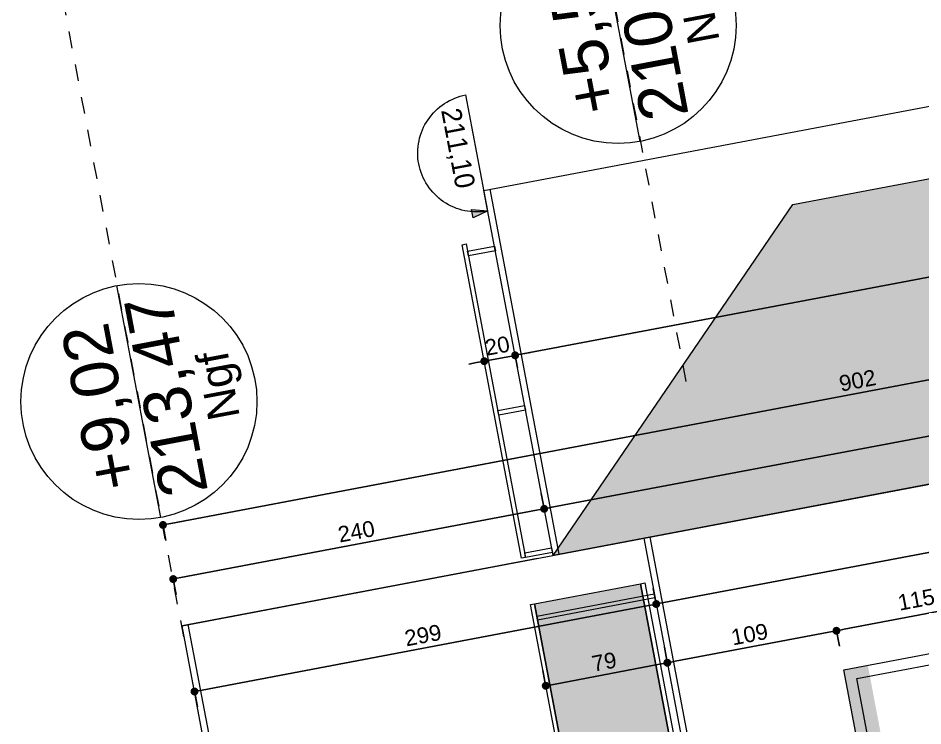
# Model space of a CAD drawing. Header units: centimetres. Extents: x 56941 to 84569, y -27946 to -11680.
# Drawn here: x 56973 to 57548, y -21942 to -21492 of the extents above; entities that cross this region are included whole.
import ezdxf

# ---------------------------------------------------------------- set-up
doc = ezdxf.new("R2010")
doc.units = ezdxf.units.CM
doc.header["$LTSCALE"] = 50.8
doc.header["$PDMODE"] = 1
doc.header["$PDSIZE"] = -2
doc.linetypes.add('Style de ligne -1', pattern=[0.41664, 0.20828, -0.20836])
doc.layers.get('0').update_dxf_attribs({"lineweight": 18})
for name, color, linetype, lineweight in [('0-PROJET-COTATIONS', 7, 'Continuous', 13), ('0-PROJET-DESSINS CRÉES', 7, 'Continuous', 9), ('0-PROJET-Garde corps', 7, 'Continuous', 5), ('0-PROJET-NGF', 7, 'Continuous', 5)]:
    doc.layers.add(name, color=color, linetype=linetype, lineweight=lineweight)
doc.styles.add('Arial', font='Arial')
doc.styles.add('Futura Std Book', font='Futura Std Book')
doc.styles.add('Helvetica', font='Helvetica')
doc.dimstyles.new('IS', dxfattribs={"dimtxt": 10.08724, "dimasz": 5.007446, "dimexe": 2, "dimexo": 10, "dimgap": 3, "dimtad": 1, "dimdec": 1, "dimtxsty": 'Helvetica', "dimblk": 'DOT', "dimblk1": 'DOT', "dimblk2": 'DOT', "dimcen": 0, "dimdle": 10, "dimazin": 0, "dimtfac": 0.8, "dimtdec": 1, "dimtix": 1, "dimtmove": 0, "dimatfit": 0, "dimldrblk": 'VW_FILLEDARROW-1', "dimfxl": 0, "dimfrac": 2, "dimtolj": 1, "dimarcsym": 0})

# ---------------------------------------------------------------- blocks, each defined once
blk = doc.blocks.new('FENETRE TYPE')
at = {"layer": '0-PROJET-DESSINS CRÉES', "color": 7, "linetype": 'Style de ligne -1', "lineweight": 5}
for p, q in [((8.95, -7), (59.23, -57.3)), ((59.23, -57.3), (113.45, -7)), ((59.23, -57.3), (9.82, -108.87)), ((113.45, -108), (59.23, -57.3))]:
    blk.add_line(p, q, dxfattribs=at)
at = {"layer": '0-PROJET-DESSINS CRÉES', "color": 7, "linetype": 'Continuous', "lineweight": 13}
for p, q in [((55.2, -104), (55.2, -11)), ((59.23, -6.8), (59.23, -107.8)), ((63.35, -104), (63.35, -11)), ((113.45, -108), (113.45, -7)), ((120.45, -7), (120.45, -108))]:
    blk.add_line(p, q, dxfattribs=at)
at = {"layer": '0-PROJET-DESSINS CRÉES', "color": 7, "linetype": 'Continuous', "lineweight": 13, "flags": 128}
blk.add_lwpolyline([(-1.98, 0), (188.02, 0), (188.02, -115), (-1.98, -115)], close=True, dxfattribs=at)
for points in [[(113.45, -108), (5.02, -108), (5.02, -7), (113.45, -7)], [(55.2, -104), (9.02, -104), (9.02, -11), (55.2, -11)], [(63.35, -11), (109.45, -11), (109.45, -104), (63.35, -104)], [(120.45, -7), (181.02, -7), (181.02, -108), (120.45, -108)]]:
    blk.add_lwpolyline(points, dxfattribs=at)
blk = doc.blocks.new('Groupe-34-1')
at = {"layer": '0-PROJET-DESSINS CRÉES', "linetype": 'Continuous', "lineweight": 0}
blk.add_hatch(color=254, dxfattribs=at).paths.add_polyline_path([(18552.02, -43938.5), (18605.87, -44222.86), (18538.4, -44235.64), (18484.55, -43951.28)])
at = {"layer": '0-PROJET-DESSINS CRÉES', "color": 7, "linetype": 'Continuous', "lineweight": 13}
for p, q in [((18503.53, -44051.52), (18571, -44038.74)), ((18520.87, -44143.06), (18588.34, -44130.29))]:
    blk.add_line(p, q, dxfattribs=at)
at = {"layer": '0-PROJET-DESSINS CRÉES', "color": 7, "linetype": 'Continuous', "lineweight": 13, "flags": 128}
for points in [[(18552.02, -43938.5), (18605.87, -44222.86), (18538.4, -44235.64), (18484.55, -43951.28)], [(18554.63, -43938.01), (18608.48, -44222.37), (18605.87, -44222.86), (18552.02, -43938.5)], [(18484.55, -43951.28), (18538.4, -44235.64), (18535.8, -44236.13), (18481.95, -43951.77)]]:
    blk.add_lwpolyline(points, close=True, dxfattribs=at)
at = {"layer": '0-PROJET-DESSINS CRÉES', "color": 8, "linetype": 'Continuous', "lineweight": 5, "flags": 128}
for points in [[(18560.69, -43945), (18561.15, -43947.46), (18486.5, -43961.6), (18486.04, -43959.14)], [(18577.95, -44036.15), (18578.41, -44038.61), (18503.77, -44052.74), (18503.3, -44050.29)], [(18595.29, -44127.7), (18595.75, -44130.16), (18521.1, -44144.29), (18520.64, -44141.84)], [(18612.59, -44219.05), (18613.05, -44221.5), (18538.4, -44235.64), (18537.94, -44233.18)]]:
    blk.add_lwpolyline(points, close=True, dxfattribs=at)
blk = doc.blocks.new('_DOT')
at = {"color": 0, "linetype": 'ByBlock', "lineweight": -2}
blk.add_line((-0.5, 0), (-1, 0), dxfattribs=at)
at = {"color": 0, "linetype": 'ByBlock', "const_width": 0.5}
blk.add_lwpolyline([(-0.25, 0, 1), (0.25, 0, 1)], format="xyb", close=True, dxfattribs=at)
blk = doc.blocks.new('*D85')
at = {"layer": '0-PROJET-COTATIONS', "color": 0, "linetype": 'Continuous', "lineweight": -2}
for p, q in [((57305.8, -21794.12), (57308.04, -21805.91)), ((57302.74, -21804.88), (57076.78, -21847.67)), ((57073.72, -21858.43), (57071.48, -21846.64))]:
    blk.add_line(p, q, dxfattribs=at)
at = {"layer": 'Defpoints', "color": 0}
for p in [(57261.65, -21560.99), (57071.86, -21848.6), (57085.39, -21920.06)]:
    blk.add_point(p, dxfattribs=at)
at = {"layer": '0-PROJET-COTATIONS', "color": 0, "lineweight": -2, "xscale": 5.007446289062499, "yscale": 5.007446289062499, "zscale": 5.007446289062499}
for p, rotation in [((57307.66, -21803.94), 10.72359474389072), ((57071.86, -21848.6), 190.7235947438907)]:
    blk.add_blockref('_DOT', p, dxfattribs=dict(at, rotation=rotation))
at = {"layer": '0-PROJET-COTATIONS', "color": 0, "lineweight": 5, "insert": (57188.26, -21818.37), "char_height": 10.087, "attachment_point": 5, "rotation": 10.72359, "style": 'Helvetica'}
blk.add_mtext('\\A1;240', dxfattribs=at)
blk = doc.blocks.new('VW_FILLEDARROW-1')
at = {"linetype": 'Continuous', "lineweight": 0}
blk.add_hatch(color=0, dxfattribs=at).paths.add_polyline_path([(-2, 0.54), (0, 0), (-2, -0.54)])
at = {"color": 0, "linetype": 'Continuous', "lineweight": 5, "flags": 128}
blk.add_lwpolyline([(-2, 0.54), (0, 0), (-2, -0.54)], close=True, dxfattribs=at)
blk = doc.blocks.new('*D86')
at = {"layer": '0-PROJET-COTATIONS', "color": 0, "linetype": 'Continuous', "lineweight": -2}
for p, q in [((57956.03, -21670.98), (57958.26, -21682.77)), ((57952.97, -21681.74), (57312.58, -21803.01)), ((57305.8, -21794.12), (57308.04, -21805.91))]:
    blk.add_line(p, q, dxfattribs=at)
at = {"layer": 'Defpoints', "color": 0}
for p in [(57911.88, -21437.85), (57261.65, -21560.99), (57307.66, -21803.94)]:
    blk.add_point(p, dxfattribs=at)
at = {"layer": '0-PROJET-COTATIONS', "color": 0, "lineweight": -2, "xscale": 5.007446289062499, "yscale": 5.007446289062499, "zscale": 5.007446289062499}
for p, rotation in [((57957.89, -21680.81), 10.72359474389038), ((57307.66, -21803.94), 190.7235947438903)]:
    blk.add_blockref('_DOT', p, dxfattribs=dict(at, rotation=rotation))
at = {"layer": '0-PROJET-COTATIONS', "color": 0, "lineweight": 5, "insert": (57637.57, -21731.3), "char_height": 10.087, "attachment_point": 5, "rotation": 10.72359, "style": 'Helvetica'}
blk.add_mtext('\\A1;662', dxfattribs=at)
blk = doc.blocks.new('*D87')
at = {"layer": '0-PROJET-COTATIONS', "color": 0, "linetype": 'Continuous', "lineweight": -2}
for p, q in [((57290.68, -21714.26), (57288.82, -21704.44)), ((57294.11, -21705.47), (57299.03, -21704.54)), ((57264.64, -21711.05), (57259.72, -21711.98)), ((57269.28, -21708.61), (57269.93, -21712.08)), ((57289.19, -21706.4), (57269.56, -21710.12))]:
    blk.add_line(p, q, dxfattribs=at)
at = {"layer": 'Defpoints', "color": 0}
for p in [(57267.42, -21698.79), (57269.56, -21710.12), (57292.54, -21724.09)]:
    blk.add_point(p, dxfattribs=at)
at = {"layer": '0-PROJET-COTATIONS', "color": 0, "lineweight": -2, "xscale": 5.007446289062499, "yscale": 5.007446289062499, "zscale": 5.007446289062499}
for p, rotation in [((57289.19, -21706.4), 190.7235947438878), ((57269.56, -21710.12), 10.7235947438878)]:
    blk.add_blockref('_DOT', p, dxfattribs=dict(at, rotation=rotation))
at = {"layer": '0-PROJET-COTATIONS', "color": 0, "lineweight": 5, "insert": (57277.88, -21700.36), "char_height": 10.087, "attachment_point": 5, "rotation": 10.72359, "style": 'Helvetica'}
blk.add_mtext('\\A1;20', dxfattribs=at)
blk = doc.blocks.new('*D88')
at = {"layer": '0-PROJET-COTATIONS', "color": 0, "linetype": 'Continuous', "lineweight": -2}
for p, q in [((57934.5, -21584.19), (57294.11, -21705.47)), ((57940.91, -21591.12), (57939.05, -21581.3)), ((57290.68, -21714.26), (57288.82, -21704.44))]:
    blk.add_line(p, q, dxfattribs=at)
at = {"layer": 'Defpoints', "color": 0}
for p in [(57942.77, -21600.95), (57289.19, -21706.4), (57292.54, -21724.09)]:
    blk.add_point(p, dxfattribs=at)
at = {"layer": '0-PROJET-COTATIONS', "color": 0, "lineweight": -2, "xscale": 5.007446289062499, "yscale": 5.007446289062499, "zscale": 5.007446289062499}
for p, rotation in [((57939.42, -21583.26), 10.72359474389018), ((57289.19, -21706.4), 190.7235947438902)]:
    blk.add_blockref('_DOT', p, dxfattribs=dict(at, rotation=rotation))
at = {"layer": '0-PROJET-COTATIONS', "color": 0, "lineweight": 5, "insert": (57612.81, -21636.93), "char_height": 10.087, "attachment_point": 5, "rotation": 10.72359, "style": 'Helvetica'}
blk.add_mtext('\\A1;662', dxfattribs=at)
blk = doc.blocks.new('*D89')
at = {"layer": '0-PROJET-COTATIONS', "color": 0, "linetype": 'Continuous', "lineweight": -2}
for p, q in [((57946.46, -21647.35), (57070.26, -21813.28)), ((57953.24, -21656.24), (57951.01, -21644.45)), ((57067.2, -21824.04), (57064.97, -21812.25))]:
    blk.add_line(p, q, dxfattribs=at)
at = {"layer": 'Defpoints', "color": 0}
for p in [(57963.5, -21710.45), (57065.34, -21814.21), (57077.47, -21878.24)]:
    blk.add_point(p, dxfattribs=at)
at = {"layer": '0-PROJET-COTATIONS', "color": 0, "lineweight": -2, "xscale": 5.007446289062499, "yscale": 5.007446289062499, "zscale": 5.007446289062499}
for p, rotation in [((57951.38, -21646.42), 10.72359474389021), ((57065.34, -21814.21), 190.7235947438902)]:
    blk.add_blockref('_DOT', p, dxfattribs=dict(at, rotation=rotation))
at = {"layer": '0-PROJET-COTATIONS', "color": 0, "lineweight": 5, "insert": (57506.86, -21722.41), "char_height": 10.087, "attachment_point": 5, "rotation": 10.72359, "style": 'Helvetica'}
blk.add_mtext('\\A1;902', dxfattribs=at)
blk = doc.blocks.new('*D90')
at = {"layer": '0-PROJET-COTATIONS', "color": 0, "linetype": 'Continuous', "lineweight": -2}
for p, q in [((57384.09, -21891.99), (57386.32, -21903.78)), ((57306.78, -21906.63), (57309.01, -21918.42)), ((57381.03, -21902.74), (57313.56, -21915.52))]:
    blk.add_line(p, q, dxfattribs=at)
at = {"layer": 'Defpoints', "color": 0}
for p in [(57374.97, -21843.84), (57301.38, -21878.13), (57308.64, -21916.45)]:
    blk.add_point(p, dxfattribs=at)
at = {"layer": '0-PROJET-COTATIONS', "color": 0, "lineweight": -2, "xscale": 5.007446289062499, "yscale": 5.007446289062499, "zscale": 5.007446289062499}
for p, rotation in [((57385.95, -21901.81), 10.72359474389121), ((57308.64, -21916.45), 190.7235947438912)]:
    blk.add_blockref('_DOT', p, dxfattribs=dict(at, rotation=rotation))
at = {"layer": '0-PROJET-COTATIONS', "color": 0, "lineweight": 5, "insert": (57345.8, -21901.23), "char_height": 10.087, "attachment_point": 5, "rotation": 10.72359, "style": 'Helvetica'}
blk.add_mtext('\\A1;79', dxfattribs=at)
blk = doc.blocks.new('*D91')
at = {"layer": '0-PROJET-COTATIONS', "color": 0, "linetype": 'Continuous', "lineweight": -2}
for p, q in [((57488.51, -21882.39), (57390.87, -21900.88)), ((57495.29, -21891.28), (57493.06, -21879.49)), ((57384.09, -21891.99), (57386.32, -21903.78))]:
    blk.add_line(p, q, dxfattribs=at)
at = {"layer": 'Defpoints', "color": 0}
for p in [(57374.97, -21843.84), (57385.95, -21901.81), (57498.14, -21906.31)]:
    blk.add_point(p, dxfattribs=at)
at = {"layer": '0-PROJET-COTATIONS', "color": 0, "lineweight": -2, "xscale": 5.007446289062499, "yscale": 5.007446289062499, "zscale": 5.007446289062499}
for p, rotation in [((57493.43, -21881.46), 10.72359474389103), ((57385.95, -21901.81), 190.723594743891)]:
    blk.add_blockref('_DOT', p, dxfattribs=dict(at, rotation=rotation))
at = {"layer": '0-PROJET-COTATIONS', "color": 0, "lineweight": 5, "insert": (57438.19, -21883.73), "char_height": 10.087, "attachment_point": 5, "rotation": 10.72359, "style": 'Helvetica'}
blk.add_mtext('\\A1;109', dxfattribs=at)
blk = doc.blocks.new('*D92')
at = {"layer": '0-PROJET-COTATIONS', "color": 0, "linetype": 'Continuous', "lineweight": -2}
for p, q in [((57608.28, -21869.88), (57606.05, -21858.09)), ((57601.5, -21860.99), (57498.35, -21880.52)), ((57495.29, -21891.28), (57493.06, -21879.49))]:
    blk.add_line(p, q, dxfattribs=at)
at = {"layer": 'Defpoints', "color": 0}
for p in [(57493.43, -21881.46), (57611.13, -21884.91), (57498.14, -21906.31)]:
    blk.add_point(p, dxfattribs=at)
at = {"layer": '0-PROJET-COTATIONS', "color": 0, "lineweight": -2, "xscale": 5.007446289062499, "yscale": 5.007446289062499, "zscale": 5.007446289062499}
for p, rotation in [((57606.42, -21860.06), 10.72359474389081), ((57493.43, -21881.46), 190.7235947438908)]:
    blk.add_blockref('_DOT', p, dxfattribs=dict(at, rotation=rotation))
at = {"layer": '0-PROJET-COTATIONS', "color": 0, "lineweight": 5, "insert": (57544.14, -21861.69), "char_height": 10.087, "attachment_point": 5, "rotation": 10.72359, "style": 'Helvetica'}
blk.add_mtext('\\A1;115', dxfattribs=at)
blk = doc.blocks.new('*D96')
at = {"layer": '0-PROJET-COTATIONS', "color": 0, "linetype": 'Continuous', "lineweight": -2}
for p, q in [((57377.01, -21854.65), (57379.25, -21866.44)), ((57373.96, -21865.41), (57090.31, -21919.12)), ((57087.25, -21929.88), (57085.76, -21922.02))]:
    blk.add_line(p, q, dxfattribs=at)
at = {"layer": 'Defpoints', "color": 0}
for p in [(57370.95, -21822.61), (57085.39, -21920.06), (57085.39, -21920.06)]:
    blk.add_point(p, dxfattribs=at)
at = {"layer": '0-PROJET-COTATIONS', "color": 0, "lineweight": -2, "xscale": 5.007446289062499, "yscale": 5.007446289062499, "zscale": 5.007446289062499}
for p, rotation in [((57378.88, -21864.48), 10.72359474389078), ((57085.39, -21920.06), 190.7235947438908)]:
    blk.add_blockref('_DOT', p, dxfattribs=dict(at, rotation=rotation))
at = {"layer": '0-PROJET-COTATIONS', "color": 0, "lineweight": 5, "insert": (57230.63, -21884.36), "char_height": 10.087, "attachment_point": 5, "rotation": 10.72359, "style": 'Helvetica'}
blk.add_mtext('\\A1;299', dxfattribs=at)
blk = doc.blocks.new('*D97')
at = {"layer": '0-PROJET-COTATIONS', "color": 0, "linetype": 'Continuous', "lineweight": -2}
for p, q in [((57969.56, -21742.43), (57971.79, -21754.22)), ((57966.5, -21753.19), (57383.8, -21863.54)), ((57377.01, -21854.65), (57379.25, -21866.44))]:
    blk.add_line(p, q, dxfattribs=at)
at = {"layer": 'Defpoints', "color": 0}
for p in [(57963.5, -21710.45), (57370.95, -21822.61), (57378.88, -21864.48)]:
    blk.add_point(p, dxfattribs=at)
at = {"layer": '0-PROJET-COTATIONS', "color": 0, "lineweight": -2, "xscale": 5.007446289062499, "yscale": 5.007446289062499, "zscale": 5.007446289062499}
for p, rotation in [((57971.42, -21752.26), 10.72359474389039), ((57378.88, -21864.48), 190.7235947438903)]:
    blk.add_blockref('_DOT', p, dxfattribs=dict(at, rotation=rotation))
at = {"layer": '0-PROJET-COTATIONS', "color": 0, "lineweight": 5, "insert": (57673.65, -21800.46), "char_height": 10.087, "attachment_point": 5, "rotation": 10.72359, "style": 'Helvetica'}
blk.add_mtext('\\A1;603', dxfattribs=at)
blk = doc.blocks.new('Groupe-83-1')
at = {"color": 7, "linetype": 'Continuous', "lineweight": 5}
blk.add_line((18247.12, -43896.43), (18219.21, -43749.05), dxfattribs=at)
blk.add_circle((18233.17, -43822.74), 75, dxfattribs=at)
at = {"color": 7, "attachment_point": 2, "rotation": 100.72359, "line_spacing_factor": 0.962448, "style": 'Arial'}
for s, insert, char_height in [('213,47', (18235.43, -43821.98), 30.207), ('+9,02', (18193.5, -43829.23), 30.207), ('Ngf', (18273.55, -43814.68), 20.138)]:
    blk.add_mtext(s, dxfattribs=dict(at, insert=insert, char_height=char_height))
blk = doc.blocks.new('Groupe-84-1')
at = {"color": 7, "linetype": 'Continuous', "lineweight": 5}
blk.add_line((18551.68, -43657.42), (18523.77, -43510.04), dxfattribs=at)
blk.add_circle((18537.72, -43583.73), 75, dxfattribs=at)
at = {"color": 7, "attachment_point": 2, "rotation": 100.72359, "line_spacing_factor": 0.962448, "style": 'Arial'}
for s, insert, char_height in [('210,03', (18540.97, -43582.78), 30.207), ('+5,58', (18498.33, -43590.17), 30.207), ('Ngf', (18578.51, -43575.59), 20.138)]:
    blk.add_mtext(s, dxfattribs=dict(at, insert=insert, char_height=char_height))
blk = doc.blocks.new('Groupe-87-1')
at = {"color": 1, "linetype": 'Style de ligne -1', "lineweight": 5}
for p, q in [((18581.06, -43810.07), (18494.32, -43352.08)), ((18261.69, -43972.33), (18156.35, -43416.08))]:
    blk.add_line(p, q, dxfattribs=at)
at = {"color": 7}
for name in ['Groupe-84-1', 'Groupe-83-1']:
    blk.add_blockref(name, (0, 0), dxfattribs=at)
blk = doc.blocks.new('Groupe-88-1')
at = {"layer": '0-PROJET-NGF', "linetype": 'Continuous', "lineweight": 0}
blk.add_hatch(color=7, dxfattribs=at).paths.add_polyline_path([(18444.59, -43700.68), (18454.9, -43701.58), (18445.52, -43705.96)])
at = {"layer": '0-PROJET-NGF', "color": 7, "lineweight": 5}
blk.add_line((18454.9, -43701.58), (18440.93, -43627.85), dxfattribs=at)
at = {"layer": '0-PROJET-NGF', "color": 7, "lineweight": 5, "flags": 128}
blk.add_lwpolyline([(18454.9, -43701.58), (18453.08, -43701.88), (18451.25, -43702.09), (18449.41, -43702.21), (18447.57, -43702.24), (18445.73, -43702.17), (18443.9, -43702.02), (18442.07, -43701.78), (18440.26, -43701.45), (18438.47, -43701.03), (18436.7, -43700.52), (18434.95, -43699.93), (18433.24, -43699.25), (18431.56, -43698.49), (18429.93, -43697.65), (18428.33, -43696.72), (18426.79, -43695.72), (18425.29, -43694.65), (18423.85, -43693.5), (18422.46, -43692.29), (18421.14, -43691.01), (18419.88, -43689.66), (18418.69, -43688.26), (18417.57, -43686.79), (18416.53, -43685.28), (18415.56, -43683.71), (18414.66, -43682.1), (18413.85, -43680.45), (18413.12, -43678.76), (18412.47, -43677.04), (18411.91, -43675.28), (18411.44, -43673.5), (18411.05, -43671.7), (18410.75, -43669.88), (18410.54, -43668.05), (18410.42, -43666.22), (18410.39, -43664.38), (18410.46, -43662.53), (18410.61, -43660.7), (18410.85, -43658.87), (18411.18, -43657.06), (18411.6, -43655.27), (18412.11, -43653.5), (18412.7, -43651.76), (18413.38, -43650.04), (18414.14, -43648.37), (18414.98, -43646.73), (18415.91, -43645.13), (18416.91, -43643.59), (18417.98, -43642.09), (18419.13, -43640.65), (18420.34, -43639.27), (18421.62, -43637.94), (18422.97, -43636.69), (18424.37, -43635.5), (18425.84, -43634.38), (18427.35, -43633.33), (18428.92, -43632.36), (18430.53, -43631.47), (18432.18, -43630.65), (18433.87, -43629.92), (18435.59, -43629.27), (18437.35, -43628.71), (18439.13, -43628.24), (18440.93, -43627.85)], dxfattribs=at)
at = {"layer": '0-PROJET-NGF', "color": 7, "linetype": 'Continuous', "lineweight": 5, "flags": 128}
blk.add_lwpolyline([(18444.59, -43700.68), (18454.9, -43701.58), (18445.52, -43705.96)], close=True, dxfattribs=at)
at = {"layer": '0-PROJET-NGF', "color": 178, "insert": (18437.56, -43635.21), "char_height": 12.586, "attachment_point": 1, "rotation": 280.7296, "line_spacing_factor": 0.962448, "style": 'Futura Std Book'}
blk.add_mtext('211,10', dxfattribs=at)

msp = doc.modelspace()

# ---------------------------------------------------------------- hatches: boundary and pattern name
at = {"layer": '0-PROJET-DESSINS CRÉES', "linetype": 'Continuous', "lineweight": 0}
for points in [[(57465.71, -21610.58), (57829.58, -21541.67), (58004.86, -21508.47), (58012.58, -21549.25), (57855.38, -21579.02), (57883.14, -21725.62), (57313.27, -21833.54)], [(57513.37, -21903.42), (57546.1, -22076.28), (57643.86, -22057.76), (57646.48, -22071.59), (57533.49, -22092.99), (57498.14, -21906.31)]]:
    msp.add_hatch(color=7, dxfattribs=at).paths.add_polyline_path(points)

# ---------------------------------------------------------------- linework, layer by layer
at = {"layer": '0-PROJET-DESSINS CRÉES', "color": 7, "linetype": 'Continuous', "lineweight": 13}
for p, q in [((57269.34, -21601.57), (57996.42, -21463.88)), ((57313.28, -21833.59), (57269.34, -21601.57)), ((57317.21, -21832.84), (57273.27, -21600.83)), ((57097.12, -21874.52), (57963.5, -21710.45)), ((57077.47, -21878.24), (57387.87, -21819.41)), ((57370.95, -21822.61), (57430.43, -22136.73)), ((57374.88, -21821.87), (57434.36, -22135.98)), ((57303.45, -21835.45), (57077.47, -21878.24)), ((57898.57, -26214.01), (57077.47, -21878.24)), ((57136.95, -22192.31), (57077.47, -21878.24))]:
    msp.add_line(p, q, dxfattribs=at)
at = {"layer": '0-PROJET-DESSINS CRÉES', "color": 7, "linetype": 'Continuous', "lineweight": 5}
msp.add_line((57902.5, -26213.27), (57081.4, -21877.5), dxfattribs=at)
at = {"layer": '0-PROJET-DESSINS CRÉES', "color": 7, "linetype": 'Continuous', "lineweight": 13, "flags": 128}
for points in [[(57465.71, -21610.58), (57829.58, -21541.67), (58004.86, -21508.47), (58012.58, -21549.25), (57855.38, -21579.02), (57883.14, -21725.62), (57313.27, -21833.54)], [(57293.28, -21835.36), (57255.54, -21636.1), (57258.15, -21635.61), (57295.88, -21834.86)]]:
    msp.add_lwpolyline(points, close=True, dxfattribs=at)
at = {"layer": '0-PROJET-DESSINS CRÉES', "color": 7, "linetype": 'Continuous', "flags": 128}
for points in [[(57276.06, -21636.94), (57276.62, -21639.89), (57259.57, -21643.12), (57259.01, -21640.17)], [(57295.25, -21738.29), (57295.81, -21741.24), (57278.77, -21744.47), (57278.21, -21741.52)], [(57312.37, -21828.69), (57312.93, -21831.64), (57295.88, -21834.86), (57295.33, -21831.92)]]:
    msp.add_lwpolyline(points, close=True, dxfattribs=at)

# ---------------------------------------------------------------- block references
at = {"layer": '0-PROJET-DESSINS CRÉES', "color": 7}
msp.add_blockref('Groupe-87-1', (38816.91, 22086.96), dxfattribs=at)
at = {"layer": '0-PROJET-DESSINS CRÉES', "color": 7, "rotation": 100.7235947439597}
msp.add_blockref('FENETRE TYPE', (57533.12, -22091.04), dxfattribs=at)
at = {"layer": '0-PROJET-Garde corps', "color": 7}
msp.add_blockref('Groupe-34-1', (38816.91, 22086.96), dxfattribs=at)
at = {"layer": '0-PROJET-NGF', "color": 7}
msp.add_blockref('Groupe-88-1', (38816.91, 22086.96), dxfattribs=at)

# ---------------------------------------------------------------- dimensions: what is measured, and where the dimension line sits
at = {"layer": '0-PROJET-COTATIONS', "color": 7, "linetype": 'Continuous', "lineweight": 5}
for base, p1, p2, picture, middle in [((57307.66, -21803.94), (57911.88, -21437.85), (57261.65, -21560.99), '*D86', (57637.57, -21731.3)), ((57493.43, -21881.46), (57611.13, -21884.91), (57498.14, -21906.31), '*D92', (57544.14, -21861.69))]:
    dim = msp.add_linear_dim(base=base, p1=p1, p2=p2, angle=10.72359, dimstyle='IS', override={"dimtxt": 10.08724, "dimdec": 0, "dimpost": '<>', "dimtxsty": 'Helvetica', "dimtmove": 2}, dxfattribs=at)
    dim.commit()
    dim.dimension.update_dxf_attribs({"geometry": picture, "text_midpoint": middle, "dimtype": 160})
for base, p1, p2, picture, middle in [((57071.86, -21848.6), (57261.65, -21560.99), (57085.39, -21920.06), '*D85', (57188.26, -21818.37)), ((57289.19, -21706.4), (57942.77, -21600.95), (57292.54, -21724.09), '*D88', (57612.81, -21636.93)), ((57065.34, -21814.21), (57963.5, -21710.45), (57077.47, -21878.24), '*D89', (57506.86, -21722.41)), ((57269.56, -21710.12), (57292.54, -21724.09), (57267.42, -21698.79), '*D87', (57277.88, -21700.36)), ((57378.88, -21864.48), (57963.5, -21710.45), (57370.95, -21822.61), '*D97', (57673.65, -21800.46)), ((57085.39, -21920.06), (57370.95, -21822.61), (57085.39, -21920.06), '*D96', (57230.63, -21884.36)), ((57308.64, -21916.45), (57374.97, -21843.84), (57301.38, -21878.13), '*D90', (57345.8, -21901.23)), ((57385.95, -21901.81), (57498.14, -21906.31), (57374.97, -21843.84), '*D91', (57438.19, -21883.73))]:
    dim = msp.add_linear_dim(base=base, p1=p1, p2=p2, angle=10.72359, dimstyle='IS', override={"dimtxt": 10.08724, "dimdec": 0, "dimpost": '<>', "dimtxsty": 'Helvetica', "dimtmove": 2}, dxfattribs=at)
    dim.commit()
    dim.dimension.update_dxf_attribs({"geometry": picture, "text_midpoint": middle})

doc.saveas('drawing.dxf')
